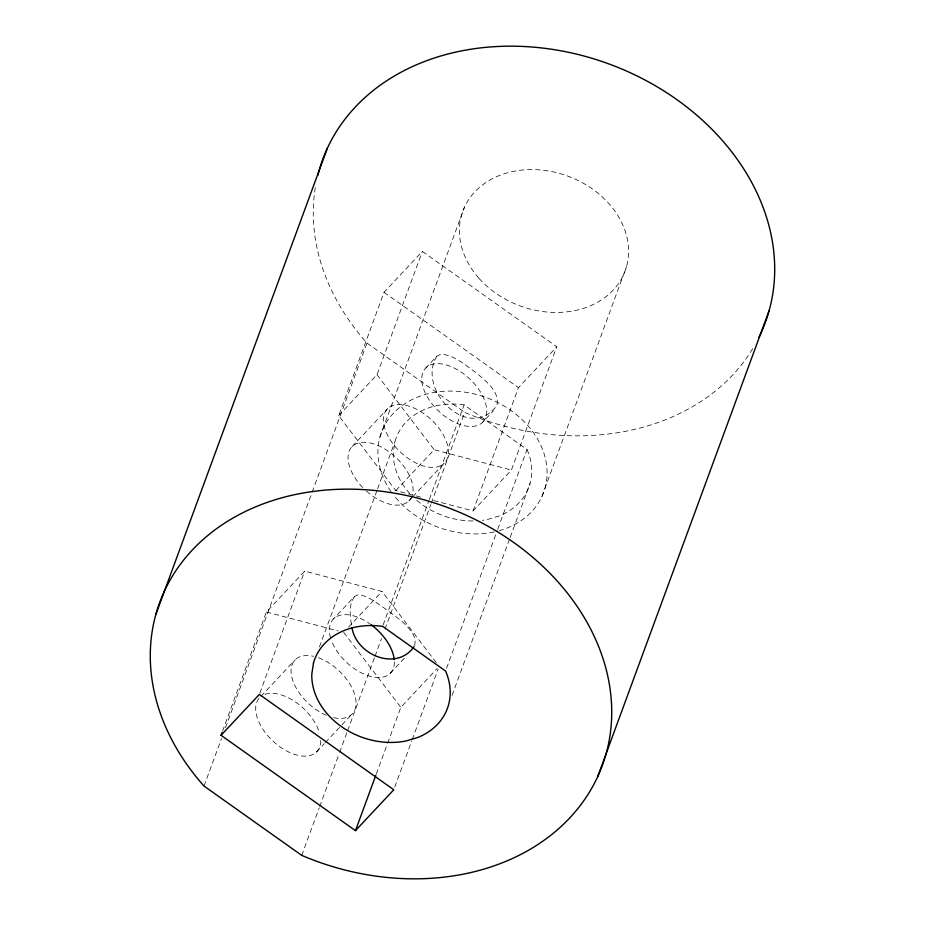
<?xml version="1.0" encoding="UTF-8"?>
<svg xmlns="http://www.w3.org/2000/svg" width="925" height="925" viewBox="0 0 925 925"><rect width="100%" height="100%" fill="white"/><g stroke="black" fill="none" stroke-linecap="round" stroke-linejoin="round"><path stroke-width="0.69" stroke-dasharray="4.62 3.47" d="M414.701 645.638L415.325 639.568C410.446 625.184 396.05 617.241 384.673 608.326C376.452 602.984 368.52 595.978 358.472 594.613L354.553 596.463L333.601 618.813M497.731 529.192L527.053 449.504L464.13 404.873A70.751 56.575 20.2 0 0 394.952 441.641L393.298 452.695A70.751 56.575 20.2 0 0 412.423 496.309M222.532 731.236L266.412 612.003L304.73 571.118L381.99 591.468L438.277 665.306M420.655 497.141L395.819 490.597L338.666 415.614L384.025 292.323L422.343 251.427L556.769 346.759L511.398 470.062L473.08 510.947L430.31 499.685M204.02 786.065L221.468 738.647M225.457 727.813L311.679 493.453M312.176 492.1L367.005 343.083A235.84 188.596 20.2 0 1 315.298 187.613M259.856 693.056L304.73 571.118M338.666 415.614L376.984 374.729L422.343 251.427M379.944 437.005L464.547 207.027M319.426 646.922L377.065 490.262M377.562 488.909L394.952 441.641M383.123 625.022L428.842 500.772M429.339 499.419L464.13 404.873M301.735 855.371L319.183 807.953M319.68 806.6L339.117 753.759M339.614 752.407L347.095 732.091M347.592 730.738L374.509 657.582M375.007 656.23L381.482 638.62M384.973 629.139L430.83 504.507M431.328 503.142L464.72 412.388A235.84 188.596 20.2 0 0 752.927 348.286M376.278 774.052L387.101 744.648M387.587 743.318L400.826 707.336L437.178 668.544M473.08 510.947L518.451 387.656L556.769 346.759M394.778 787.036L411.717 740.983M412.215 739.63L438.149 669.157M446.555 668.301L497.234 530.545M452.036 695.392L509.675 538.732M510.172 537.379L530.048 483.359M541.946 496.482L626.549 266.504M354.553 596.463C348.32 604.8 350.182 616.027 351.581 625.624M436.82 356.206C415.972 390.026 469.368 442.797 496.933 405.416C499.824 391.021 485.741 381.331 476.433 372.868C465.483 365.525 454.649 354.853 440.832 354.263L436.82 356.206L425.962 367.792M352.275 446.428L387.644 408.677M395.819 490.597L434.137 449.712L511.398 470.062M408.827 501.003L411.775 497.847M412.758 496.806L444.208 463.252A39.312 22.35 43.1 0 0 415.649 408.792A39.312 22.35 43.1 0 0 387.91 435.848A39.312 22.35 43.1 0 0 444.208 463.252M482.526 422.367A39.312 22.35 43.1 0 0 453.978 367.907A39.312 22.35 43.1 0 0 426.24 394.963A39.312 22.35 43.1 0 0 482.526 422.367L493.372 410.781M260.896 696.398L295.283 659.698M348.575 627.115L381.99 591.468M316.477 752.025L324.328 743.631M325.311 742.59L351.847 714.273M390.165 673.388L404.445 658.149M266.412 612.003L338.145 630.896M384.025 292.323L518.451 387.656M367.005 343.083L464.72 412.388M376.984 374.729L434.137 449.712M343.672 632.353L400.826 707.336M527.053 449.504A70.751 56.575 20.2 0 1 499.592 515.861L487.475 519.492A70.751 56.575 20.2 0 1 482.341 520.336M473.068 520.948A70.751 56.575 20.2 0 1 415.313 499.061M391.078 491.661A86.476 69.155 20.2 0 1 419.927 396.224A86.476 69.155 20.2 0 1 537.171 438.404A86.476 69.155 20.2 0 1 499.373 530.626M494.32 531.887A86.476 69.155 20.2 0 1 393.391 494.829M412.018 496.02A39.312 22.35 43.1 0 1 366.416 491.071M362.727 487.521A39.312 22.35 43.1 0 1 351.338 447.434A39.312 22.35 43.1 0 1 391.009 453.285A39.312 22.35 43.1 0 1 412.4 494.84M320.686 740.555A39.312 22.35 43.1 0 1 280.044 746.88A39.312 22.35 43.1 0 1 259.913 697.45M265.024 694.34A39.312 22.35 43.1 0 1 319.518 732.982M318.454 657.768A39.312 22.35 43.1 0 1 355.165 696.282A39.312 22.35 43.1 0 1 333.59 717.661M326.259 715.256A39.312 22.35 43.1 0 1 291.699 676.58A39.312 22.35 43.1 0 1 313.54 656.322M394.385 661.918A39.312 22.35 43.1 0 1 367.595 675.528A39.312 22.35 43.1 0 1 331.3 640.135M330.56 637.845A39.312 22.35 43.1 0 1 370.035 623.947M479.092 278.437A86.476 69.155 20.2 0 0 623.438 274.991A86.476 69.155 20.2 0 0 529.447 169.599A86.476 69.155 20.2 0 0 479.092 278.437"/><path stroke-width="1.39" d="M155.839 614.466L327.323 148.324M221.04 735.306L259.358 694.409L393.784 789.742L355.466 830.638L221.04 735.306L222.035 732.588M355.466 830.638L375.781 775.393M597.677 776.676L769.161 310.534M413.984 646.714C396.617 671.631 356.564 655.212 352.009 627.844M317.784 175.461A235.84 188.596 20.2 0 1 608.928 63.941A235.84 188.596 20.2 0 1 758.882 337.405M371.052 624.687A39.312 22.35 43.1 0 1 394.235 659.502M313.459 663.132L311.806 674.186A70.751 56.575 20.2 0 0 405.983 740.983L418.1 737.352A70.751 56.575 20.2 0 0 445.561 670.995L382.638 626.364A70.751 56.575 20.2 0 0 313.459 663.132M301.735 855.371L204.02 786.065A235.84 188.596 20.2 0 1 302.463 493.129A235.84 188.596 20.2 0 1 611.726 712.481A235.84 188.596 20.2 0 1 301.735 855.371"/></g></svg>
